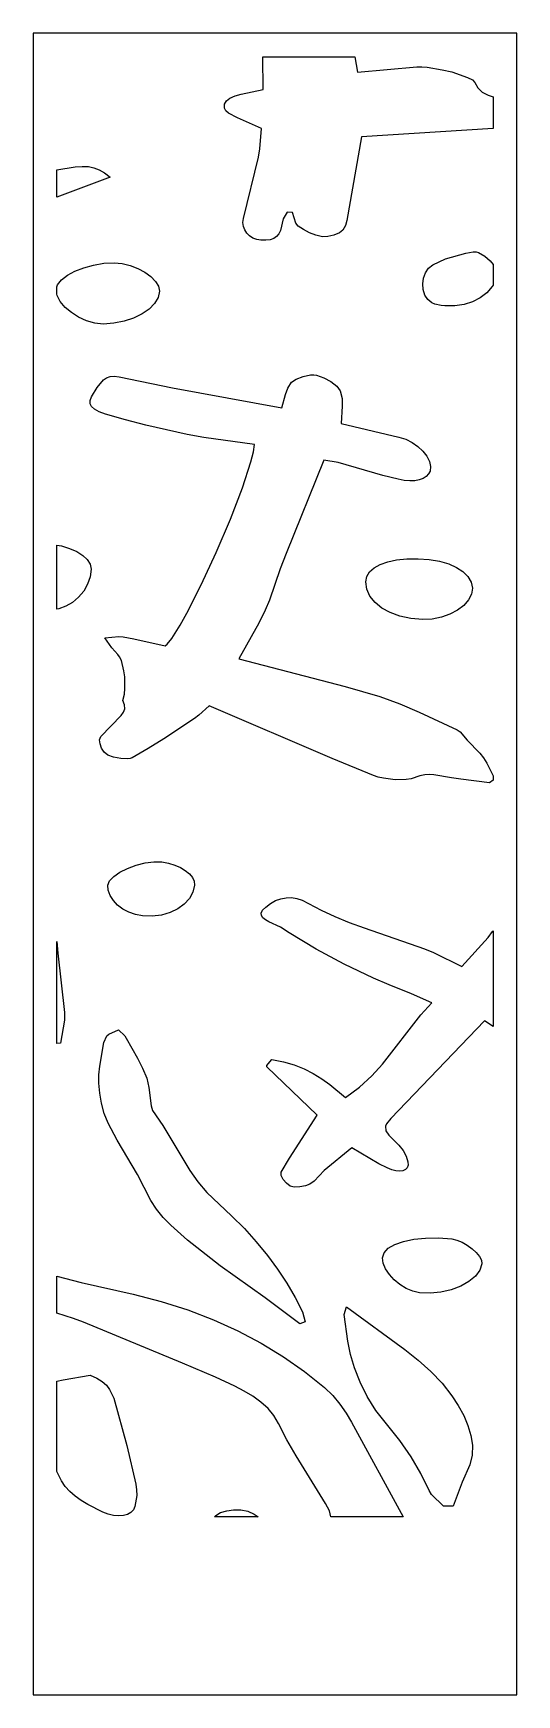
# Model space of a CAD drawing. Extents: x 0 to 408, y 0 to 1400.
import ezdxf

# ---------------------------------------------------------------- set-up
doc = ezdxf.new("R2010")
doc.units = 0
doc.layers.add('CUT', color=1, linetype='Continuous')
doc.layers.add('OUTLINE', color=7, linetype='Continuous')

msp = doc.modelspace()

# ---------------------------------------------------------------- linework, layer by layer
at = {"layer": 'CUT'}
for points in [[(327.85, 1371.82), (332.24, 1371.4), (345.06, 1369.27), (353.09, 1367.46), (366.47, 1362.79), (370.48, 1360.76), (372.7, 1358.42), (375.18, 1353.92), (378.73, 1350.41), (383.78, 1347.7), (388, 1346.4), (388, 1319.78), (277.04, 1312.57), (264.69, 1242.18), (263.55, 1238), (261.36, 1234.16), (258.32, 1231.86), (253.69, 1229.89), (248.59, 1228.64), (244.14, 1228.51), (238.45, 1229.83), (233, 1231.93), (227.99, 1234.56), (223.64, 1237.46), (221.58, 1239.84), (218.9, 1248.86), (214.18, 1249.09), (210.95, 1243.65), (208.77, 1233.9), (207.31, 1230.97), (205.38, 1228.7), (202.93, 1227.05), (199.94, 1225.99), (196.37, 1225.5), (192.16, 1225.55), (188.59, 1226.16), (185.35, 1227.43), (182.53, 1229.27), (180.2, 1231.58), (178.43, 1234.27), (177.32, 1237.27), (176.92, 1240.48), (177.32, 1243.81), (190.04, 1295.62), (191.21, 1302.52), (192.68, 1319.79), (172.34, 1328.77), (164.85, 1332.7), (162.48, 1334.71), (161.29, 1336.82), (161.29, 1340.28), (162.95, 1343.08), (166.03, 1345.34), (170.28, 1347.17), (175.44, 1348.69), (193.97, 1352.56), (193.87, 1380), (271.27, 1380), (273.57, 1367.14), (323.53, 1371.8)], [(51.19, 1286.71), (55.61, 1285), (60.11, 1282.4), (64.98, 1278.79), (20, 1261.93), (20, 1284.94), (35.54, 1287.36), (41.44, 1287.79), (46.56, 1287.6)], [(76.64, 1157.31), (68, 1155.59), (59, 1154.98), (52.03, 1155.67), (45.04, 1157.65), (38.33, 1160.68), (32.2, 1164.55), (26.94, 1169.04), (22.84, 1173.93), (20.21, 1178.99), (20, 1180.18), (20, 1186.29), (20.55, 1188.14), (23.82, 1192.19), (28.81, 1196.02), (35.2, 1199.48), (42.66, 1202.42), (50.87, 1204.69), (59.49, 1206.12), (68.19, 1206.56), (75, 1205.92), (81.78, 1204.27), (88.27, 1201.78), (94.19, 1198.61), (99.25, 1194.93), (103.2, 1190.92), (105.74, 1186.75), (106.6, 1182.59), (105.49, 1177.32), (102.48, 1172.28), (97.84, 1167.61), (91.81, 1163.46), (84.66, 1159.98)], [(338.73, 1171.79), (336.42, 1172.76), (332.91, 1175.57), (330.46, 1179.41), (329.05, 1183.94), (328.67, 1188.81), (329.3, 1193.68), (330.95, 1198.2), (333.58, 1202.04), (337.2, 1204.84), (347.97, 1209.91), (365.06, 1214.73), (371.22, 1215.76), (373.76, 1215.77), (375.78, 1215.32), (381.1, 1212.2), (385.45, 1208.14), (388, 1205.27), (388, 1187.78), (387.23, 1186.51), (382.63, 1181.36), (377.09, 1177.1), (370.7, 1173.81), (363.53, 1171.53), (355.66, 1170.34), (347.16, 1170.28), (344.3, 1170.56)], [(209.87, 1084.24), (212.92, 1095.54), (214.9, 1100.99), (218.05, 1106.02), (221.83, 1108.65), (227.64, 1110.84), (233.86, 1112.09), (236.63, 1112.22), (238.89, 1111.94), (245.24, 1109.68), (251.23, 1106.46), (256.08, 1102.65), (258.97, 1098.62), (260.53, 1092.34), (260.67, 1085.68), (259.85, 1071.13), (308.52, 1059.75), (314.24, 1057.89), (319.64, 1055.13), (324.54, 1051.67), (328.74, 1047.73), (332.06, 1043.5), (334.3, 1039.18), (335.27, 1034.99), (334.79, 1031.12), (333.49, 1028.63), (331.51, 1026.53), (328.89, 1024.87), (325.67, 1023.67), (321.9, 1022.96), (317.64, 1022.78), (312.92, 1023.16), (307.8, 1024.12), (294.95, 1027.41), (257.18, 1038.23), (245.18, 1040.17), (213.42, 961.55), (208.42, 948.71), (199.3, 922.43), (195.69, 913.81), (190.31, 903.03), (173.58, 872.88), (263.19, 849.62), (292.42, 841.1), (309.32, 835.08), (325.61, 828.07), (357.59, 812.98), (360.22, 811.26), (366.1, 804.29), (376.94, 793.33), (379.97, 789.53), (382.73, 785.1), (388, 774.33), (388, 770.51), (384.87, 768.49), (360.85, 771.38), (352.91, 772.48), (337.99, 775.24), (334.24, 775.46), (330.36, 775.21), (326.28, 774.33), (318.75, 771.68), (314.76, 771.08), (305.29, 771.01), (295.45, 772.26), (290.98, 773.3), (287.11, 774.58), (252.09, 788.87), (148.32, 833.14), (139.84, 825.31), (136.11, 822.53), (110.29, 805.53), (97.12, 797.3), (83.56, 789.41), (81.87, 788.84), (79.55, 788.58), (73.81, 788.86), (67.82, 789.99), (63.08, 791.74), (59.97, 794.25), (57.74, 797.57), (56.42, 801.22), (56.03, 804.71), (56.99, 807.31), (74.3, 825.13), (76.18, 827.84), (77.23, 830.77), (77.14, 833.98), (75.6, 837.79), (76.92, 842.98), (77.36, 847.74), (77.19, 857.83), (76.6, 862.75), (74.45, 871.36), (72.9, 874.64), (71.52, 876.54), (66.47, 882.05), (60.51, 890.46), (72.2, 891.68), (75.9, 891.44), (84.95, 889.76), (111.43, 883.87), (113.02, 885.28), (116.87, 890.03), (124.05, 901.35), (129.56, 911.22), (141.69, 935.14), (154.34, 962.46), (166.34, 990.6), (176.52, 1016.93), (183.68, 1038.8), (185.76, 1047.24), (186.64, 1053.55), (143.94, 1059.35), (129.87, 1061.89), (94.92, 1069.82), (77.83, 1074.29), (61.11, 1079.15), (55.55, 1081.12), (51.6, 1083.16), (49.11, 1085.37), (47.95, 1087.81), (47.98, 1090.57), (49.07, 1093.74), (53.9, 1101.58), (59.29, 1107.97), (61.93, 1109.76), (64.84, 1110.72), (68.27, 1110.96), (72.45, 1110.56), (117.59, 1101.34)], [(47.96, 952.52), (48.81, 948.33), (48.06, 941.94), (45.93, 935.75), (42.61, 929.96), (38.32, 924.79), (33.27, 920.45), (27.67, 917.15), (21.71, 915.09), (20, 914.81), (20, 968.7), (23.91, 968), (30.77, 965.93), (36.78, 963.26), (41.77, 960.07), (45.56, 956.46)], [(362.58, 946.4), (366.7, 942.26), (369.39, 937.61), (370.53, 932.5), (369.85, 927.42), (367.35, 922.52), (363.29, 917.95), (357.92, 913.89), (351.53, 910.5), (344.36, 907.94), (336.69, 906.38), (328.77, 905.98), (318.69, 906.87), (309.45, 908.85), (301.22, 911.83), (294.14, 915.68), (288.38, 920.31), (284.08, 925.6), (281.42, 931.46), (280.54, 937.77), (281.38, 942.15), (283.76, 946.06), (287.57, 949.46), (292.72, 952.31), (299.1, 954.55), (306.62, 956.15), (315.18, 957.06), (324.68, 957.22), (334.18, 956.57), (342.83, 955.1), (350.53, 952.88), (357.16, 949.96)], [(115.56, 659.05), (108.29, 656.97), (100.4, 655.99), (92.08, 656.21), (86.22, 657.31), (80.7, 659.3), (75.66, 662.04), (71.25, 665.4), (67.63, 669.24), (64.93, 673.43), (63.31, 677.83), (62.92, 682.3), (64.36, 685.91), (67.93, 689.57), (73.17, 693.1), (79.64, 696.29), (86.86, 698.95), (94.37, 700.89), (101.71, 701.88), (108.41, 701.74), (114.08, 700.7), (119.38, 699.07), (124.17, 696.96), (128.34, 694.45), (131.74, 691.63), (134.26, 688.59), (135.75, 685.42), (136.09, 682.21), (134.72, 676.24), (131.79, 670.83), (127.5, 666.09), (122.02, 662.12)], [(300.01, 471.38), (308.54, 463.11), (311.99, 458.54), (314.54, 453.78), (316.07, 449.07), (316.25, 446.29), (315.56, 444.12), (314.09, 442.55), (311.94, 441.6), (309.21, 441.25), (306.01, 441.51), (302.44, 442.38), (298.6, 443.86), (291.65, 447.34), (268.95, 460.8), (245.5, 441.82), (237.04, 432.77), (233.52, 430.31), (229.7, 428.93), (224.91, 428.04), (220.27, 427.84), (216.93, 428.55), (213.58, 431.01), (210.78, 434.26), (209.15, 437.57), (209.26, 440.25), (216.26, 452.21), (239.68, 488.4), (197.09, 529.02), (197.04, 530.17), (198.16, 531.75), (201.29, 535.35), (211.18, 533.41), (220.22, 530.74), (228.52, 527.42), (236.21, 523.51), (243.42, 519.07), (250.26, 514.19), (263.35, 503.34), (275.3, 512.04), (285.59, 521.43), (294.64, 531.35), (327.06, 572.93), (336.4, 582.99), (319.22, 590.6), (300.18, 598.11), (287.17, 603.67), (262.27, 615.57), (238.64, 628.37), (216.07, 641.9), (208.56, 646.84), (198.77, 651.22), (195.93, 652.82), (193.79, 654.56), (192.55, 656.47), (192.41, 658.6), (193.55, 661.01), (196.18, 663.74), (200.29, 666.81), (204.52, 669.15), (208.87, 670.75), (213.31, 671.6), (217.83, 671.68), (222.41, 670.97), (227.02, 669.46), (242.81, 661.1), (254.52, 655.68), (266.66, 650.73), (279.15, 646.13), (330.19, 628.44), (337.66, 625.34), (361.56, 613.76), (383.77, 638.14), (387.42, 643.12), (388, 643.58), (388, 563.21), (380.68, 567.82), (301.65, 485.69), (298.09, 481.1), (297.34, 479.13), (297.61, 475.28)], [(20, 634.74), (20.68, 624.81), (26.51, 574.91), (26.4, 568.41), (22.99, 549.06), (20, 548.68)], [(132.18, 441.62), (138.86, 432.29), (146.58, 423.16), (167.3, 403.64), (178.16, 392.74), (188.25, 381.59), (197.57, 370.22), (206.12, 358.62), (213.89, 346.81), (220.88, 334.79), (227.1, 322.56), (229.49, 314.36), (224.85, 312.6), (195.65, 334.36), (157.71, 361.48), (130.24, 383.01), (116.04, 395.67), (109.71, 402.28), (104.08, 409.14), (99.26, 416.34), (88.14, 438.45), (70.97, 467.18), (63.19, 481.61), (59.88, 489.9), (57.65, 498.34), (56.24, 506.83), (55.41, 515.26), (55.4, 522.45), (56.2, 529.6), (59.68, 549.72), (62.1, 555.17), (63.88, 556.72), (72.04, 560.36), (77.21, 555.11), (78.48, 553.29), (87.89, 536.46), (92.23, 527.99), (95.88, 519.46), (97.61, 511.71), (99.46, 496.11), (100.78, 492.44), (109.28, 479.62)], [(300.47, 354.13), (297.29, 358.84), (295.27, 363.59), (294.64, 368.15), (295.99, 372.47), (299.59, 376.28), (305.17, 379.5), (312.44, 382.05), (321.16, 383.87), (331.04, 384.87), (341.82, 384.97), (353.23, 384.11), (357.47, 383.13), (361.88, 381.3), (366.22, 378.81), (370.25, 375.86), (373.74, 372.62), (376.45, 369.31), (378.14, 366.11), (378.58, 363.22), (376.88, 357.78), (373.11, 352.71), (367.6, 348.16), (360.7, 344.29), (352.73, 341.26), (344.04, 339.21), (334.96, 338.3), (325.81, 338.67), (320.25, 339.95), (314.71, 342.36), (309.41, 345.67), (304.59, 349.67)], [(152.09, 316.05), (172.72, 306.7), (192.39, 296.29), (211.09, 284.84), (228.83, 272.36), (245.62, 258.9), (252.69, 252.08), (258.78, 244.79), (264.03, 237.24), (268.59, 229.64), (312.26, 150), (251.1, 150), (249.84, 154.97), (246.48, 161.2), (221.93, 201.22), (214.04, 214.93), (207.02, 228.68), (203.13, 235.35), (198.13, 241.3), (192.17, 246.65), (185.42, 251.48), (178.04, 255.89), (170.18, 259.97), (153.67, 267.54), (125.84, 279.53), (42.39, 313.82), (33.88, 316.97), (20, 321.49), (20, 352.7), (40.46, 347.48), (84.37, 337.47), (107.92, 331.45), (130.49, 324.31)], [(363.2, 235.24), (366.82, 226.87), (369.3, 218.54), (370.49, 210.24), (370.26, 201.99), (368.46, 193.8), (361.78, 179.13), (354.24, 158.9), (346.13, 158.89), (336.12, 168.65), (333.95, 171.98), (326.95, 186.34), (318.79, 200.44), (309.18, 214.34), (288.98, 239.47), (281.78, 251.34), (275.9, 263.44), (270.98, 275.53), (267.6, 286.73), (265.49, 297.99), (262.33, 320.54), (264.25, 326.79), (313.44, 290.97), (324.85, 281.83), (335.42, 272.38), (344.93, 262.48), (353.14, 252.02), (358.59, 243.63)], [(64.48, 257.32), (68.03, 250.05), (78.97, 210.08), (86.56, 177.51), (87.28, 172.69), (87.37, 167.86), (85.88, 158.5), (84.57, 155.7), (82.41, 153.52), (79.53, 151.95), (76.05, 151.03), (72.11, 150.75), (67.83, 151.12), (63.35, 152.17), (58.78, 153.89), (46.23, 160.2), (40.6, 163.63), (35.48, 167.31), (30.95, 171.27), (27.08, 175.54), (23.93, 180.16), (20, 187.99), (20, 264.34), (25.37, 265.5), (47.98, 269.35), (53.72, 266.81), (58.27, 263.91), (61.8, 260.73)], [(153.96, 151.1), (158.05, 153.44), (163.23, 155.06), (169.07, 155.85), (175.15, 155.72), (181.05, 154.57), (186.34, 152.3), (189.86, 150), (153.01, 150)]]:
    msp.add_lwpolyline(points, close=True, dxfattribs=at)
at = {"layer": 'OUTLINE'}
msp.add_lwpolyline([(0, 0), (408, 0), (408, 1400), (0, 1400)], close=True, dxfattribs=at)

doc.saveas('drawing.dxf')
